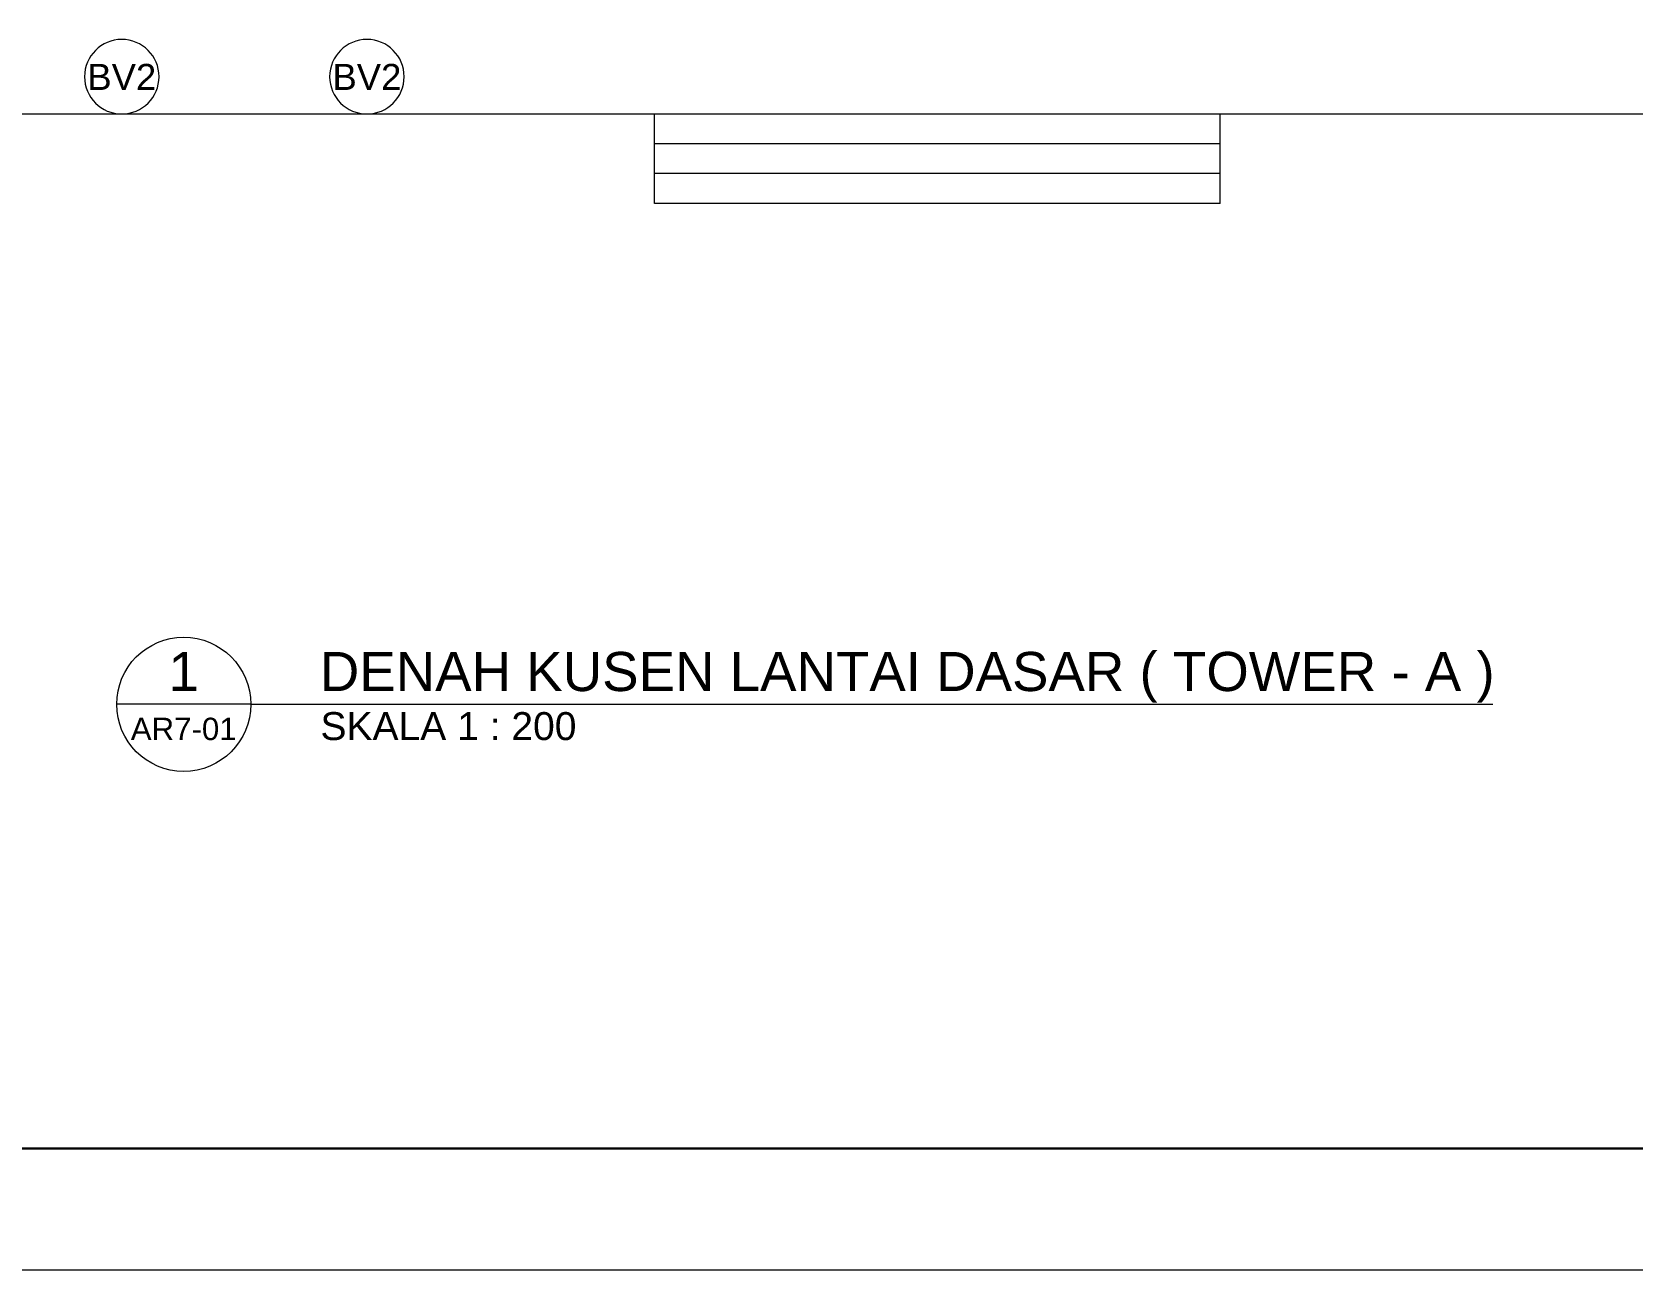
# Model space of a CAD drawing. Header units: millimetres. Extents: x -108 to 351, y -17 to 192.
# Drawn here: x 25.05 to 46.54, y -16.96 to -0.35 of the extents above; entities that cross this region are included whole.
import ezdxf
from ezdxf.enums import TextEntityAlignment as Align

# ---------------------------------------------------------------- set-up
doc = ezdxf.new("R2010")
doc.units = ezdxf.units.MM
for name, color, linetype, lineweight in [('KOP', 7, 'Continuous', 20), ('KOP GARIS', 1, 'Continuous', 30), ('lan', 7, 'Continuous', 15), ('NOT', 7, 'Continuous', 20)]:
    doc.layers.add(name, color=color, linetype=linetype, lineweight=lineweight)
doc.styles.add('S', font='simplex', dxfattribs={"width": 0.75})
doc.styles.get("Standard").update_dxf_attribs({"font": 'arial.ttf'})

# ---------------------------------------------------------------- blocks, each defined once
blk = doc.blocks.new('KOPA2-TPAK r')
at = {"layer": 'KOP'}
blk.add_lwpolyline([(0, 0), (59.4, 0), (59.4, 42.135), (0, 42.135)], close=True, dxfattribs=at)
at = {"layer": 'KOP GARIS'}
blk.add_lwpolyline([(0.815, 0.815), (58.585, 0.815), (58.585, 41.32), (0.815, 41.32)], close=True, dxfattribs=at)
at = {"layer": 'KOP'}
for p in [(51.864, 6.612), (51.864, 6.212), (51.864, 5.812)]:
    blk.add_attdef('JUDUL', p, '', height=0.25, dxfattribs=at)
for tag, p in [('SKALA', (51.816, 4.913)), ('SKALA', (51.816, 4.602)), ('SKALA', (51.816, 4.312)), ('AR-00', (57.749, 3.195))]:
    blk.add_attdef(tag, text='', height=0.172, dxfattribs=at).set_placement(p, align=Align.MIDDLE_CENTER)
blk = doc.blocks.new('Ndtpd')
blk.add_line((0.747, 0), (-0.747, 0))
blk.add_circle((0, 0), 0.747)
at = {"flags": 4}
for tag, height, p in [('NO', 0.5, (0, 0.148)), ('NOLBR', 0.3, (0, -0.398))]:
    blk.add_attdef(tag, text='', height=height, dxfattribs=at).set_placement(p, align=Align.CENTER)
for tag, p, height in [('NDTPD', (1.516, 0.148), 0.5), ('SKALA', (1.523, -0.398), 0.3)]:
    blk.add_attdef(tag, p, '', height=height, dxfattribs=at)
blk = doc.blocks.new('lt dasar')
for p, q in [((33.405, -2.65), (33.405, -1.45)), ((40.995, -2.65), (40.995, -1.45))]:
    blk.add_line(p, q)
at = {"layer": 'lan'}
for p, q in [((0.45, -1.45), (73.95, -1.45)), ((40.995, -1.85), (33.405, -1.85)), ((40.995, -2.25), (33.405, -2.25)), ((40.995, -2.65), (33.405, -2.65))]:
    blk.add_line(p, q, dxfattribs=at)
blk = doc.blocks.new('NAV')
blk.add_circle((0, -0.4), 0.4)
at = {"style": 'S', "width": 0.75, "flags": 4}
blk.add_attdef('AV', text='', height=0.3, dxfattribs=at).set_placement((0, -0.4), align=Align.MIDDLE)

msp = doc.modelspace()

# ---------------------------------------------------------------- linework, layer by layer
at = {"layer": 'NOT'}
msp.add_line((27.98624, -9.37279), (44.65691, -9.37279), dxfattribs=at)

# ---------------------------------------------------------------- block references
at = {"layer": 'KOP', "xscale": 2, "yscale": 2, "zscale": 2}
msp.add_blockref('KOPA2-TPAK r', (-12.96042, -16.96472), dxfattribs=at)
at = {"layer": 'lan'}
msp.add_blockref('lt dasar', (0, 0), dxfattribs=at)
at = {"layer": 'NOT'}
ref = msp.add_blockref('NAV', (26.255, -0.45), dxfattribs=dict(at, xscale=-1.25, yscale=1.25, zscale=1.25))
ref.add_attrib('AV', 'BV2', dxfattribs={"layer": '0', "height": 0.35, "flags": 4}).set_placement((26.255, -0.95), align=Align.MIDDLE)
ref = msp.add_blockref('NAV', (29.545, -0.45), dxfattribs=dict(at, xscale=-1.25, yscale=1.25, zscale=1.25))
ref.add_attrib('AV', 'BV2', dxfattribs={"layer": '0', "height": 0.35, "flags": 4}).set_placement((29.545, -0.95), align=Align.MIDDLE)
ref = msp.add_blockref('Ndtpd', (27.08624, -9.37279), dxfattribs=dict(at, xscale=1.204819277108434, yscale=1.204819277108434, zscale=1.204819277108434))
ref.add_attrib('NO', '1', dxfattribs={"layer": '0', "height": 0.525, "flags": 4}).set_placement((27.08575, -9.195), align=Align.CENTER)
ref.add_attrib('NDTPD', 'DENAH KUSEN LANTAI DASAR ( TOWER - A )', (28.91277, -9.195), dxfattribs={"layer": '0', "height": 0.525, "flags": 4})
ref.add_attrib('NOLBR', 'AR7-01', dxfattribs={"layer": '0', "height": 0.3, "flags": 4}).set_placement((27.08575, -9.85275), align=Align.CENTER)
ref.add_attrib('SKALA', 'SKALA 1 : 200', (28.92147, -9.85275), dxfattribs={"layer": '0', "height": 0.375, "flags": 4})

doc.saveas('drawing.dxf')
